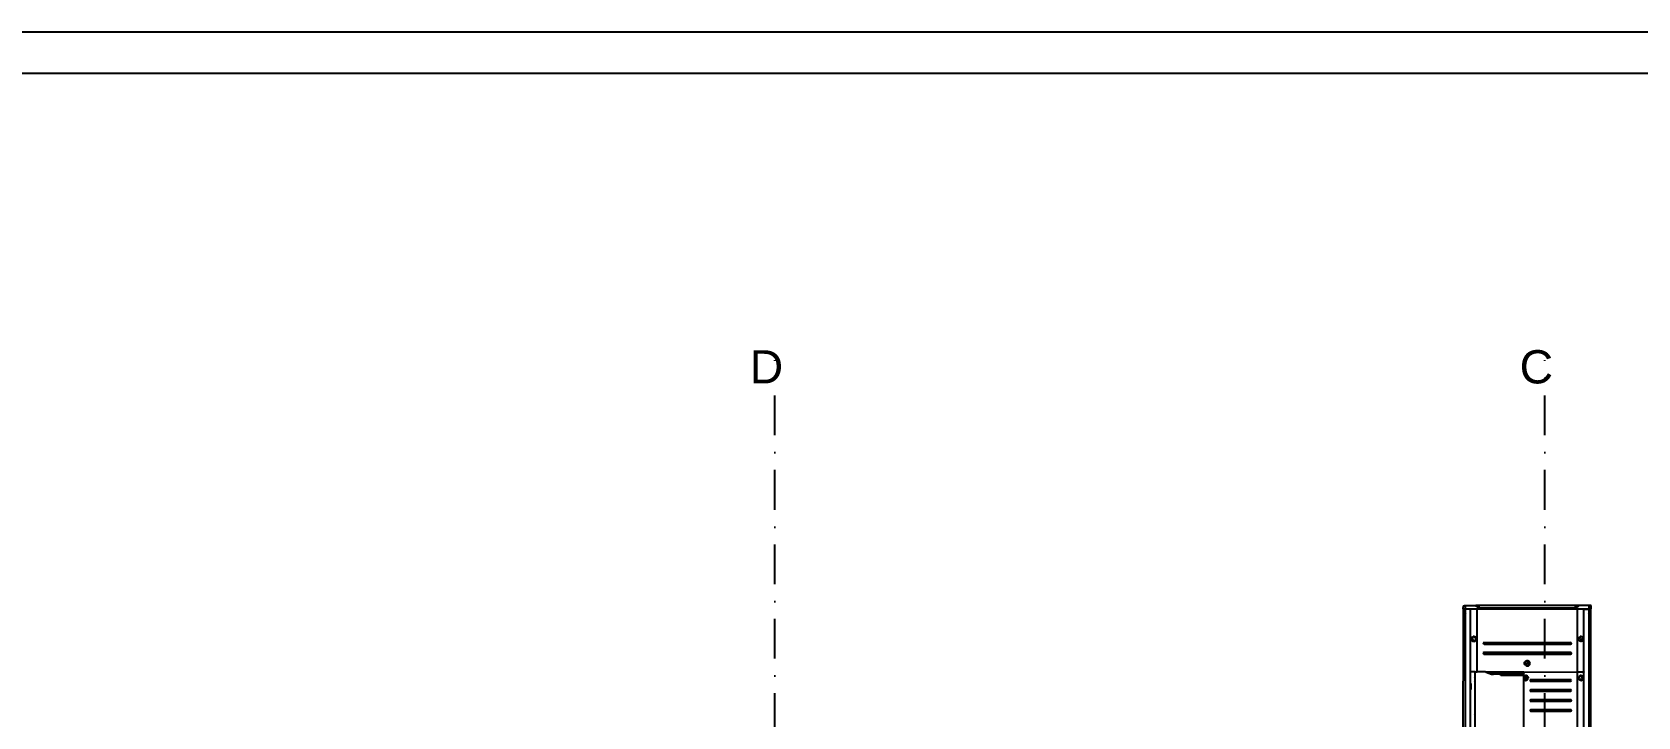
# Model space of a CAD drawing. Extents: x 3792242 to 5145247, y -1546315 to -1031918.
# Drawn here: x 3931497 to 3941164, y -1521977 to -1517856 of the extents above; entities that cross this region are included whole.
import ezdxf

# ---------------------------------------------------------------- set-up
doc = ezdxf.new("R2010")
doc.units = 0
doc.header["$MEASUREMENT"] = 0
doc.linetypes.add('BODKOCIARKOVANA_3', pattern=[5.6, 3, -1.3, 0, -1.3])
for name, color, linetype in [('osi', 253, 'CONTINUOUS'), ('TENKÁ', 7, 'CONTINUOUS'), ('ZZ-chladenie', 133, 'CONTINUOUS')]:
    doc.layers.add(name, color=color, linetype=linetype)
doc.styles.add('styl1', font='arial.ttf')

msp = doc.modelspace()

# ---------------------------------------------------------------- linework, layer by layer
at = {"layer": 'osi', "linetype": 'BODKOCIARKOVANA_3', "ltscale": 80}
for p, q in [((3935969, -1542239.5), (3935969, -1519829.5)), ((3940604, -1542239.5), (3940604, -1519829.5))]:
    msp.add_line(p, q, dxfattribs=at)
at = {"layer": 'TENKÁ', "color": 7}
for p, q in [((3963213.575, -1517855.516), (3886156.575, -1517855.516)), ((3962963.575, -1518105.516), (3886406.575, -1518105.516))]:
    msp.add_line(p, q, dxfattribs=at)
at = {"layer": 'ZZ-chladenie'}
for p, q in [((3940110.308, -1522993.77), (3940114.403, -1521327.484)), ((3940112.99, -1521326.072), (3940113.696, -1521308.421)), ((3940114.403, -1521327.484), (3940112.99, -1521326.072)), ((3940112.99, -1521326.072), (3940882.589, -1521327.484)), ((3940113.696, -1521308.421), (3940120.757, -1521306.302)), ((3940115.108, -1521328.19), (3940125.699, -1521328.19)), ((3940120.757, -1521306.302), (3940186.42, -1521306.302)), ((3940125.699, -1522993.77), (3940125.699, -1521306.302)), ((3940839.52, -1521328.19), (3940125.699, -1521328.19)), ((3940134.172, -1521352.902), (3940134.878, -1521352.902)), ((3940156.059, -1521328.896), (3940155.354, -1521328.19)), ((3940156.059, -1521506.116), (3940156.059, -1521328.896)), ((3940186.42, -1521306.302), (3940186.42, -1521309.126)), ((3940187.126, -1521307.714), (3940186.42, -1521307.714)), ((3940186.42, -1521309.126), (3940187.832, -1521309.126)), ((3940187.832, -1521308.421), (3940187.126, -1521307.714)), ((3940188.538, -1521306.302), (3940187.832, -1521308.421)), ((3940187.832, -1521308.421), (3940189.244, -1521308.421)), ((3940187.832, -1521309.126), (3940187.832, -1521309.833)), ((3940187.832, -1521309.126), (3940192.068, -1521311.951)), ((3940876.94, -1521306.302), (3940188.538, -1521306.302)), ((3940189.244, -1521308.421), (3940192.774, -1521310.539)), ((3940189.244, -1521309.833), (3940189.244, -1521309.126)), ((3940189.244, -1521310.539), (3940189.244, -1521309.833)), ((3940189.95, -1521310.539), (3940189.244, -1521310.539)), ((3940189.95, -1521310.539), (3940190.656, -1521309.833)), ((3940190.656, -1521309.833), (3940191.362, -1521310.539)), ((3940191.362, -1521311.245), (3940191.362, -1521311.951)), ((3940192.068, -1521311.951), (3940194.893, -1521311.951)), ((3940192.774, -1521310.539), (3940192.774, -1521311.951)), ((3940193.48, -1521313.363), (3940193.48, -1521311.951)), ((3940194.893, -1521313.363), (3940193.48, -1521313.363)), ((3940194.893, -1521311.951), (3940194.893, -1521313.363)), ((3940195.599, -1521313.363), (3940194.893, -1521313.363)), ((3940196.305, -1521314.069), (3940195.599, -1521313.363)), ((3940197.011, -1521314.069), (3940196.305, -1521314.069)), ((3940197.011, -1521315.481), (3940197.011, -1521314.069)), ((3940197.011, -1521314.069), (3940198.423, -1521314.069)), ((3940204.777, -1521318.305), (3940197.011, -1521315.481)), ((3940197.011, -1521705.222), (3940197.011, -1521328.19)), ((3940198.423, -1521314.069), (3940198.423, -1521315.481)), ((3940204.777, -1521319.012), (3940205.484, -1521305.597)), ((3940209.013, -1521320.424), (3940204.777, -1521319.012)), ((3940209.013, -1521320.424), (3940209.013, -1521305.597)), ((3940209.013, -1521320.424), (3940786.566, -1521321.13)), ((3940786.566, -1521321.13), (3940792.214, -1521319.012)), ((3940787.978, -1521320.424), (3940787.978, -1521305.597)), ((3940792.214, -1521319.012), (3940791.508, -1521305.597)), ((3940792.214, -1521318.305), (3940791.508, -1521317.6)), ((3940792.214, -1521318.305), (3940807.747, -1521309.833)), ((3940799.981, -1522730.04), (3940799.981, -1521328.19)), ((3940799.981, -1522893.51), (3940799.981, -1521328.19)), ((3940807.747, -1521309.833), (3940809.159, -1521306.302)), ((3940809.159, -1521306.302), (3940809.159, -1521305.597)), ((3940838.108, -1522760.773), (3940839.52, -1521328.19)), ((3940840.225, -1521328.896), (3940839.52, -1521328.896)), ((3940840.225, -1521328.896), (3940840.932, -1521328.896)), ((3940840.932, -1521328.896), (3940841.637, -1521328.19)), ((3940841.637, -1521328.19), (3940871.292, -1521328.19)), ((3940862.113, -1521352.902), (3940862.819, -1521352.902)), ((3940871.292, -1522372.443), (3940871.292, -1521306.302)), ((3940871.292, -1521328.19), (3940880.471, -1521328.19)), ((3940881.883, -1521307.714), (3940876.94, -1521306.302)), ((3940880.471, -1521328.19), (3940882.589, -1521327.484)), ((3940881.082, -1522656.319), (3940880.471, -1521328.19)), ((3940881.176, -1522861.032), (3940880.471, -1521328.19)), ((3940882.589, -1521327.484), (3940881.883, -1521307.714)), ((3940155.354, -1522993.77), (3940156.059, -1521508.234)), ((3940156.766, -1521506.116), (3940156.059, -1521506.116)), ((3940156.059, -1521508.234), (3940158.178, -1521508.234)), ((3940157.472, -1521506.822), (3940156.766, -1521506.116)), ((3940157.472, -1521506.822), (3940162.414, -1521501.879)), ((3940163.12, -1521506.822), (3940157.472, -1521506.822)), ((3940157.472, -1521507.528), (3940157.472, -1521508.234)), ((3940158.178, -1521508.234), (3940163.12, -1521512.47)), ((3940162.414, -1521501.879), (3940163.826, -1521501.879)), ((3940163.12, -1521499.761), (3940163.12, -1521498.349)), ((3940163.12, -1521498.349), (3940164.532, -1521498.349)), ((3940163.826, -1521499.761), (3940163.12, -1521499.761)), ((3940163.826, -1521501.879), (3940163.12, -1521506.822)), ((3940163.826, -1521507.528), (3940163.12, -1521506.822)), ((3940163.12, -1521512.47), (3940165.945, -1521512.47)), ((3940165.945, -1521513.882), (3940163.12, -1521514.588)), ((3940163.12, -1521514.588), (3940165.945, -1521518.824)), ((3940163.826, -1521501.879), (3940164.532, -1521498.349)), ((3940163.826, -1521499.761), (3940164.532, -1521499.761)), ((3940163.826, -1521512.47), (3940163.826, -1521507.528)), ((3940163.826, -1521516), (3940164.532, -1521515.294)), ((3940164.532, -1521516.707), (3940163.826, -1521516)), ((3940164.532, -1521498.349), (3940170.887, -1521494.819)), ((3940164.532, -1521513.882), (3940164.532, -1521512.47)), ((3940164.532, -1521517.412), (3940164.532, -1521516.707)), ((3940165.238, -1521517.412), (3940164.532, -1521517.412)), ((3940166.65, -1521517.412), (3940165.238, -1521516)), ((3940165.238, -1521517.412), (3940165.945, -1521516.707)), ((3940165.945, -1521518.119), (3940165.238, -1521517.412)), ((3940165.945, -1521512.47), (3940165.945, -1521513.882)), ((3940165.945, -1521516.707), (3940166.65, -1521517.412)), ((3940166.65, -1521518.824), (3940165.945, -1521518.119)), ((3940165.945, -1521518.824), (3940166.65, -1521518.824)), ((3940167.357, -1521517.412), (3940166.65, -1521517.412)), ((3940169.474, -1521518.119), (3940166.65, -1521517.412)), ((3940166.65, -1521519.531), (3940166.65, -1521518.824)), ((3940166.65, -1521518.824), (3940167.357, -1521520.943)), ((3940167.357, -1521519.531), (3940166.65, -1521519.531)), ((3940167.357, -1521518.119), (3940167.357, -1521517.412)), ((3940167.357, -1521519.531), (3940168.062, -1521518.824)), ((3940167.357, -1521520.943), (3940168.769, -1521520.943)), ((3940168.062, -1521518.824), (3940168.062, -1521518.119)), ((3940168.769, -1521520.943), (3940169.474, -1521518.119)), ((3940168.769, -1521520.943), (3940168.769, -1521521.648)), ((3940168.769, -1521520.943), (3940173.005, -1521522.355)), ((3940169.474, -1521518.824), (3940171.593, -1521518.824)), ((3940170.887, -1521494.819), (3940171.593, -1521495.525)), ((3940170.887, -1521511.058), (3940170.887, -1521509.646)), ((3940170.887, -1521509.646), (3940172.299, -1521509.646)), ((3940171.593, -1521511.058), (3940170.887, -1521511.058)), ((3940170.887, -1521520.236), (3940171.593, -1521519.531)), ((3940170.887, -1521521.648), (3940170.887, -1521520.236)), ((3940175.829, -1521493.407), (3940171.593, -1521493.407)), ((3940171.593, -1521493.407), (3940171.593, -1521496.231)), ((3940171.593, -1521496.231), (3940175.123, -1521495.525)), ((3940172.299, -1521510.352), (3940171.593, -1521511.058)), ((3940171.593, -1521511.058), (3940171.593, -1521511.764)), ((3940171.593, -1521511.764), (3940173.005, -1521511.764)), ((3940171.593, -1521519.531), (3940178.653, -1521519.531)), ((3940172.299, -1521520.236), (3940171.593, -1521520.236)), ((3940172.299, -1521509.646), (3940172.299, -1521510.352)), ((3940172.299, -1521521.648), (3940172.299, -1521520.236)), ((3940172.299, -1521521.648), (3940172.299, -1521522.355)), ((3940173.005, -1521509.646), (3940173.711, -1521508.94)), ((3940173.005, -1521511.764), (3940173.005, -1521509.646)), ((3940173.005, -1521522.355), (3940177.241, -1521523.061)), ((3940173.711, -1521508.94), (3940174.417, -1521508.234)), ((3940174.417, -1521508.234), (3940175.123, -1521507.528)), ((3940175.123, -1521495.525), (3940176.536, -1521494.113)), ((3940181.477, -1521495.525), (3940175.829, -1521493.407)), ((3940176.536, -1521494.113), (3940176.536, -1521493.407)), ((3940177.241, -1521523.061), (3940181.477, -1521522.355)), ((3940177.948, -1521495.525), (3940177.948, -1521494.113)), ((3940179.36, -1521495.525), (3940177.948, -1521495.525)), ((3940178.653, -1521522.355), (3940179.36, -1521518.824)), ((3940179.36, -1521494.819), (3940179.36, -1521494.113)), ((3940179.36, -1521494.819), (3940179.36, -1521495.525)), ((3940179.36, -1521495.525), (3940179.36, -1521496.231)), ((3940179.36, -1521496.231), (3940180.772, -1521496.231)), ((3940179.36, -1521518.824), (3940180.772, -1521518.824)), ((3940180.772, -1521495.525), (3940180.772, -1521494.819)), ((3940180.772, -1521496.231), (3940180.772, -1521495.525)), ((3940180.772, -1521518.824), (3940182.184, -1521519.531)), ((3940180.772, -1521520.236), (3940180.772, -1521519.531)), ((3940181.477, -1521520.943), (3940180.772, -1521520.236)), ((3940184.302, -1521497.643), (3940181.477, -1521495.525)), ((3940181.477, -1521522.355), (3940182.184, -1521520.236)), ((3940181.477, -1521520.943), (3940182.184, -1521520.943)), ((3940182.184, -1521496.231), (3940182.184, -1521495.525)), ((3940182.184, -1521497.643), (3940182.184, -1521496.937)), ((3940182.184, -1521496.937), (3940182.89, -1521497.643)), ((3940182.89, -1521498.349), (3940182.184, -1521497.643)), ((3940182.184, -1521519.531), (3940186.42, -1521516)), ((3940182.184, -1521519.531), (3940182.184, -1521518.824)), ((3940182.184, -1521520.236), (3940185.714, -1521518.824)), ((3940182.184, -1521520.943), (3940182.184, -1521520.236)), ((3940182.89, -1521497.643), (3940183.596, -1521496.937)), ((3940182.89, -1521497.643), (3940183.596, -1521498.349)), ((3940183.596, -1521498.349), (3940182.89, -1521498.349)), ((3940183.596, -1521496.937), (3940184.302, -1521497.643)), ((3940183.596, -1521498.349), (3940184.302, -1521497.643)), ((3940183.596, -1521498.349), (3940183.596, -1521499.055)), ((3940183.596, -1521499.055), (3940185.008, -1521499.055)), ((3940183.596, -1521518.824), (3940183.596, -1521518.119)), ((3940183.596, -1521518.119), (3940184.302, -1521518.119)), ((3940183.596, -1521518.824), (3940183.596, -1521519.531)), ((3940185.008, -1521497.643), (3940184.302, -1521497.643)), ((3940186.42, -1521497.643), (3940184.302, -1521497.643)), ((3940184.302, -1521518.119), (3940185.008, -1521517.412)), ((3940184.302, -1521518.119), (3940185.008, -1521518.824)), ((3940185.008, -1521498.349), (3940185.008, -1521497.643)), ((3940185.008, -1521499.055), (3940185.008, -1521498.349)), ((3940185.008, -1521517.412), (3940185.714, -1521516.707)), ((3940185.008, -1521518.824), (3940185.714, -1521518.119)), ((3940185.714, -1521516.707), (3940185.714, -1521516)), ((3940185.714, -1521516), (3940186.42, -1521516)), ((3940185.714, -1521518.824), (3940187.832, -1521516.707)), ((3940185.714, -1521518.119), (3940186.42, -1521518.119)), ((3940189.95, -1521499.761), (3940186.42, -1521497.643)), ((3940186.42, -1521499.055), (3940186.42, -1521498.349)), ((3940186.42, -1521498.349), (3940187.126, -1521499.055)), ((3940187.126, -1521499.055), (3940186.42, -1521499.055)), ((3940187.126, -1521516.707), (3940186.42, -1521516)), ((3940186.42, -1521517.412), (3940187.126, -1521516.707)), ((3940186.42, -1521518.119), (3940186.42, -1521517.412)), ((3940187.126, -1521499.055), (3940187.832, -1521498.349)), ((3940187.126, -1521502.585), (3940187.126, -1521499.055)), ((3940187.832, -1521503.291), (3940187.126, -1521502.585)), ((3940187.832, -1521498.349), (3940188.538, -1521499.055)), ((3940187.832, -1521499.761), (3940188.538, -1521499.055)), ((3940187.832, -1521500.467), (3940187.832, -1521499.761)), ((3940188.538, -1521500.467), (3940187.832, -1521500.467)), ((3940188.538, -1521503.997), (3940187.832, -1521503.291)), ((3940187.832, -1521510.352), (3940190.656, -1521509.646)), ((3940187.832, -1521516.707), (3940187.832, -1521510.352)), ((3940189.244, -1521499.055), (3940188.538, -1521499.055)), ((3940189.244, -1521499.761), (3940188.538, -1521500.467)), ((3940189.244, -1521503.997), (3940188.538, -1521503.997)), ((3940190.656, -1521513.176), (3940188.538, -1521514.588)), ((3940189.244, -1521499.761), (3940189.244, -1521499.055)), ((3940189.244, -1521508.234), (3940189.95, -1521503.291)), ((3940190.656, -1521503.997), (3940189.244, -1521503.997)), ((3940189.244, -1521505.41), (3940190.656, -1521505.41)), ((3940189.244, -1521509.646), (3940189.244, -1521508.234)), ((3940190.656, -1521508.234), (3940189.244, -1521508.234)), ((3940189.244, -1521509.646), (3940190.656, -1521513.176)), ((3940189.95, -1521503.291), (3940189.95, -1521499.761)), ((3940190.656, -1521505.41), (3940190.656, -1521503.997)), ((3940190.656, -1521509.646), (3940190.656, -1521508.234)), ((3940237.256, -1521530.827), (3940233.019, -1521532.239)), ((3940233.019, -1521532.239), (3940233.726, -1521537.182)), ((3940233.726, -1521537.182), (3940237.256, -1521538.594)), ((3940236.55, -1521537.888), (3940236.55, -1521531.534)), ((3940236.55, -1521535.064), (3940759.029, -1521535.064)), ((3940236.55, -1521537.888), (3940236.55, -1521538.594)), ((3940759.029, -1521530.122), (3940237.256, -1521530.827)), ((3940237.256, -1521538.594), (3940237.962, -1521540.006)), ((3940237.962, -1521540.006), (3940759.029, -1521539.3)), ((3940759.029, -1521538.594), (3940759.029, -1521530.122)), ((3940762.56, -1521530.827), (3940759.029, -1521530.827)), ((3940759.029, -1521539.3), (3940763.972, -1521537.182)), ((3940763.972, -1521532.946), (3940762.56, -1521530.827)), ((3940763.972, -1521537.182), (3940763.972, -1521532.946)), ((3940805.629, -1521506.116), (3940806.335, -1521502.585)), ((3940808.453, -1521506.822), (3940805.629, -1521506.116)), ((3940805.629, -1521507.528), (3940806.335, -1521506.822)), ((3940805.629, -1521511.058), (3940805.629, -1521507.528)), ((3940806.335, -1521511.058), (3940805.629, -1521511.058)), ((3940806.335, -1521502.585), (3940809.159, -1521501.879)), ((3940806.335, -1521506.822), (3940806.335, -1521506.116)), ((3940807.041, -1521511.764), (3940806.335, -1521511.058)), ((3940807.747, -1521512.47), (3940807.041, -1521511.764)), ((3940809.159, -1521512.47), (3940807.747, -1521512.47)), ((3940808.453, -1521499.761), (3940808.453, -1521498.349)), ((3940808.453, -1521498.349), (3940809.865, -1521498.349)), ((3940809.159, -1521499.761), (3940808.453, -1521499.761)), ((3940809.159, -1521501.879), (3940808.453, -1521506.822)), ((3940809.865, -1521515.294), (3940808.453, -1521506.822)), ((3940812.689, -1521519.531), (3940808.453, -1521514.588)), ((3940808.453, -1521514.588), (3940809.865, -1521514.588)), ((3940809.159, -1521516), (3940808.453, -1521516)), ((3940809.159, -1521501.879), (3940809.865, -1521498.349)), ((3940809.159, -1521499.761), (3940809.865, -1521499.761)), ((3940809.865, -1521512.47), (3940809.159, -1521512.47)), ((3940809.865, -1521516.707), (3940809.159, -1521516)), ((3940809.865, -1521498.349), (3940816.219, -1521494.819)), ((3940811.277, -1521512.47), (3940809.865, -1521512.47)), ((3940809.865, -1521514.588), (3940810.571, -1521513.882)), ((3940810.571, -1521515.294), (3940809.865, -1521514.588)), ((3940811.983, -1521517.412), (3940809.865, -1521515.294)), ((3940810.571, -1521517.412), (3940809.865, -1521516.707)), ((3940810.571, -1521513.882), (3940811.277, -1521513.882)), ((3940810.571, -1521516), (3940810.571, -1521515.294)), ((3940810.571, -1521517.412), (3940811.277, -1521516.707)), ((3940810.571, -1521518.119), (3940810.571, -1521517.412)), ((3940811.277, -1521518.119), (3940810.571, -1521518.119)), ((3940811.277, -1521513.882), (3940811.277, -1521512.47)), ((3940811.277, -1521516.707), (3940811.983, -1521517.412)), ((3940811.983, -1521518.824), (3940811.277, -1521518.119)), ((3940812.689, -1521517.412), (3940811.983, -1521517.412)), ((3940816.926, -1521518.824), (3940811.983, -1521517.412)), ((3940812.689, -1521519.531), (3940811.983, -1521518.824)), ((3940812.689, -1521518.119), (3940812.689, -1521517.412)), ((3940812.689, -1521519.531), (3940813.395, -1521518.824)), ((3940812.689, -1521520.943), (3940812.689, -1521519.531)), ((3940813.395, -1521520.943), (3940812.689, -1521520.943)), ((3940813.395, -1521518.824), (3940813.395, -1521518.119)), ((3940814.102, -1521521.648), (3940813.395, -1521520.943)), ((3940814.102, -1521520.236), (3940814.807, -1521519.531)), ((3940814.102, -1521520.943), (3940814.102, -1521520.236)), ((3940816.219, -1521521.648), (3940814.102, -1521521.648)), ((3940814.807, -1521518.824), (3940814.807, -1521518.119)), ((3940814.807, -1521519.531), (3940814.807, -1521518.824)), ((3940816.219, -1521494.819), (3940816.926, -1521495.525)), ((3940821.162, -1521506.822), (3940816.219, -1521508.94)), ((3940816.219, -1521508.94), (3940816.219, -1521510.352)), ((3940816.219, -1521510.352), (3940817.632, -1521510.352)), ((3940816.219, -1521520.236), (3940816.926, -1521519.531)), ((3940816.219, -1521521.648), (3940816.219, -1521520.236)), ((3940816.219, -1521521.648), (3940817.632, -1521521.648)), ((3940821.162, -1521493.407), (3940816.926, -1521493.407)), ((3940816.926, -1521493.407), (3940816.926, -1521496.231)), ((3940816.926, -1521496.231), (3940820.456, -1521495.525)), ((3940817.632, -1521522.355), (3940816.926, -1521518.824)), ((3940816.926, -1521519.531), (3940816.926, -1521520.236)), ((3940817.632, -1521510.352), (3940817.632, -1521508.94)), ((3940817.632, -1521521.648), (3940818.338, -1521522.355)), ((3940823.986, -1521522.355), (3940817.632, -1521522.355)), ((3940823.986, -1521519.531), (3940818.338, -1521519.531)), ((3940820.456, -1521495.525), (3940821.868, -1521494.113)), ((3940826.81, -1521494.819), (3940821.162, -1521493.407)), ((3940823.28, -1521508.94), (3940821.162, -1521506.822)), ((3940821.868, -1521494.113), (3940821.868, -1521493.407)), ((3940823.28, -1521495.525), (3940823.28, -1521494.113)), ((3940824.692, -1521495.525), (3940823.28, -1521495.525)), ((3940824.692, -1521511.058), (3940823.28, -1521508.94)), ((3940824.692, -1521509.646), (3940823.986, -1521509.646)), ((3940823.986, -1521522.355), (3940824.692, -1521518.824)), ((3940823.986, -1521522.355), (3940826.81, -1521522.355)), ((3940824.692, -1521494.819), (3940824.692, -1521494.113)), ((3940824.692, -1521494.819), (3940824.692, -1521495.525)), ((3940824.692, -1521509.646), (3940826.105, -1521509.646)), ((3940826.105, -1521511.058), (3940824.692, -1521511.058)), ((3940824.692, -1521518.824), (3940826.105, -1521518.824)), ((3940826.105, -1521509.646), (3940826.105, -1521511.058)), ((3940826.105, -1521518.824), (3940828.929, -1521520.236)), ((3940826.105, -1521520.236), (3940826.105, -1521519.531)), ((3940826.81, -1521520.943), (3940826.105, -1521520.236)), ((3940831.753, -1521498.349), (3940826.81, -1521494.819)), ((3940826.81, -1521520.943), (3940827.517, -1521520.236)), ((3940826.81, -1521522.355), (3940826.81, -1521520.943)), ((3940827.517, -1521520.943), (3940826.81, -1521520.943)), ((3940827.517, -1521519.531), (3940831.753, -1521516)), ((3940827.517, -1521520.236), (3940827.517, -1521520.943)), ((3940828.929, -1521520.236), (3940833.165, -1521516.707)), ((3940828.929, -1521518.824), (3940828.929, -1521518.119)), ((3940828.929, -1521518.119), (3940829.634, -1521518.119)), ((3940828.929, -1521518.824), (3940828.929, -1521519.531)), ((3940829.634, -1521518.119), (3940830.341, -1521517.412)), ((3940829.634, -1521518.119), (3940830.341, -1521518.824)), ((3940830.341, -1521517.412), (3940831.047, -1521516.707)), ((3940830.341, -1521518.824), (3940831.047, -1521518.119)), ((3940831.047, -1521516.707), (3940831.047, -1521516)), ((3940831.047, -1521516), (3940831.753, -1521516)), ((3940831.047, -1521518.119), (3940831.753, -1521518.119)), ((3940833.165, -1521501.879), (3940831.753, -1521498.349)), ((3940832.459, -1521516.707), (3940831.753, -1521516)), ((3940831.753, -1521517.412), (3940832.459, -1521516.707)), ((3940831.753, -1521518.119), (3940831.753, -1521517.412)), ((3940836.696, -1521500.467), (3940832.459, -1521500.467)), ((3940833.165, -1521513.176), (3940833.165, -1521501.879)), ((3940833.165, -1521513.176), (3940838.813, -1521511.058)), ((3940833.165, -1521516.707), (3940833.165, -1521513.176)), ((3940833.871, -1521504.703), (3940839.52, -1521504.703)), ((3940834.577, -1521508.94), (3940833.871, -1521508.234)), ((3940839.52, -1521508.94), (3940834.577, -1521508.94)), ((3940837.401, -1521501.173), (3940836.696, -1521500.467)), ((3940838.108, -1521501.173), (3940837.401, -1521501.173)), ((3940838.108, -1521501.879), (3940838.108, -1521501.173)), ((3940838.813, -1521502.585), (3940838.108, -1521501.879)), ((3940839.52, -1521502.585), (3940838.813, -1521501.879)), ((3940839.52, -1521502.585), (3940838.813, -1521502.585)), ((3940838.813, -1521511.058), (3940839.52, -1521510.352)), ((3940839.52, -1521502.585), (3940840.225, -1521502.585)), ((3940839.52, -1521508.94), (3940840.225, -1521508.94)), ((3940237.256, -1521590.842), (3940233.019, -1521592.254)), ((3940233.019, -1521592.254), (3940233.726, -1521597.197)), ((3940233.726, -1521597.197), (3940237.256, -1521598.609)), ((3940236.55, -1521597.902), (3940236.55, -1521591.548)), ((3940236.55, -1521595.078), (3940759.029, -1521595.078)), ((3940236.55, -1521597.902), (3940236.55, -1521598.609)), ((3940759.029, -1521590.136), (3940237.256, -1521590.842)), ((3940237.256, -1521598.609), (3940237.256, -1521600.021)), ((3940237.256, -1521600.021), (3940759.029, -1521599.315)), ((3940481.551, -1521652.268), (3940485.08, -1521648.739)), ((3940481.551, -1521656.505), (3940481.551, -1521652.268)), ((3940482.256, -1521662.154), (3940481.551, -1521656.505)), ((3940482.256, -1521657.211), (3940481.551, -1521657.211)), ((3940482.256, -1521649.444), (3940482.256, -1521647.326)), ((3940482.256, -1521647.326), (3940483.668, -1521647.326)), ((3940482.256, -1521649.444), (3940482.963, -1521649.444)), ((3940482.963, -1521649.444), (3940482.256, -1521650.151)), ((3940482.256, -1521650.151), (3940482.256, -1521650.856)), ((3940482.256, -1521650.856), (3940482.963, -1521650.856)), ((3940482.256, -1521657.211), (3940482.963, -1521657.211)), ((3940483.668, -1521658.623), (3940482.256, -1521658.623)), ((3940486.493, -1521663.566), (3940482.256, -1521662.154)), ((3940483.668, -1521652.975), (3940482.963, -1521652.268)), ((3940482.963, -1521657.211), (3940483.668, -1521656.505)), ((3940482.963, -1521660.035), (3940483.668, -1521659.329)), ((3940484.375, -1521660.035), (3940482.963, -1521660.035)), ((3940483.668, -1521647.326), (3940483.668, -1521646.62)), ((3940483.668, -1521646.62), (3940485.08, -1521646.62)), ((3940483.668, -1521647.326), (3940484.375, -1521648.032)), ((3940483.668, -1521656.505), (3940483.668, -1521652.975)), ((3940483.668, -1521659.329), (3940483.668, -1521658.623)), ((3940483.668, -1521662.154), (3940484.375, -1521661.447)), ((3940484.375, -1521648.032), (3940485.08, -1521648.032)), ((3940485.08, -1521660.742), (3940484.375, -1521660.035)), ((3940484.375, -1521661.447), (3940485.08, -1521661.447)), ((3940485.08, -1521644.502), (3940487.199, -1521643.09)), ((3940485.08, -1521648.739), (3940485.08, -1521644.502)), ((3940485.08, -1521646.62), (3940485.787, -1521645.914)), ((3940485.08, -1521663.566), (3940485.08, -1521660.742)), ((3940485.08, -1521664.978), (3940485.08, -1521663.566)), ((3940486.493, -1521664.978), (3940485.08, -1521664.978)), ((3940485.787, -1521645.914), (3940486.493, -1521645.914)), ((3940486.493, -1521644.502), (3940486.493, -1521643.796)), ((3940486.493, -1521645.914), (3940486.493, -1521644.502)), ((3940486.493, -1521664.978), (3940486.493, -1521663.566)), ((3940486.493, -1521664.978), (3940487.199, -1521665.684)), ((3940486.493, -1521664.978), (3940489.317, -1521668.508)), ((3940487.199, -1521643.09), (3940494.965, -1521638.854)), ((3940492.141, -1521645.208), (3940487.199, -1521651.563)), ((3940487.199, -1521651.563), (3940487.905, -1521660.035)), ((3940487.905, -1521660.035), (3940492.847, -1521664.978)), ((3940489.317, -1521668.508), (3940490.729, -1521668.508)), ((3940490.729, -1521668.508), (3940494.965, -1521670.626)), ((3940497.79, -1521643.09), (3940492.141, -1521645.208)), ((3940492.847, -1521664.978), (3940493.553, -1521664.978)), ((3940493.553, -1521664.978), (3940497.083, -1521666.39)), ((3940494.965, -1521638.854), (3940501.32, -1521638.854)), ((3940494.965, -1521670.626), (3940506.262, -1521669.214)), ((3940497.083, -1521666.39), (3940502.026, -1521665.684)), ((3940503.438, -1521644.502), (3940497.79, -1521643.09)), ((3940500.614, -1521653.68), (3940503.438, -1521652.268)), ((3940500.614, -1521656.505), (3940500.614, -1521653.68)), ((3940502.026, -1521658.623), (3940500.614, -1521656.505)), ((3940501.32, -1521638.854), (3940509.792, -1521642.384)), ((3940502.026, -1521657.211), (3940501.32, -1521657.211)), ((3940503.438, -1521650.856), (3940502.026, -1521650.856)), ((3940502.026, -1521650.856), (3940502.026, -1521652.268)), ((3940502.026, -1521657.211), (3940503.438, -1521657.211)), ((3940503.438, -1521658.623), (3940502.026, -1521658.623)), ((3940502.026, -1521665.684), (3940506.968, -1521661.447)), ((3940509.792, -1521651.563), (3940503.438, -1521644.502)), ((3940503.438, -1521652.268), (3940503.438, -1521650.856)), ((3940503.438, -1521657.211), (3940503.438, -1521658.623)), ((3940506.262, -1521669.214), (3940513.323, -1521661.447)), ((3940506.968, -1521661.447), (3940509.792, -1521657.917)), ((3940509.792, -1521642.384), (3940508.38, -1521643.796)), ((3940508.38, -1521643.796), (3940508.38, -1521643.09)), ((3940508.38, -1521643.09), (3940509.792, -1521643.09)), ((3940510.499, -1521643.796), (3940509.086, -1521644.502)), ((3940509.086, -1521644.502), (3940511.911, -1521645.914)), ((3940510.499, -1521643.09), (3940509.792, -1521643.09)), ((3940509.792, -1521657.917), (3940509.792, -1521651.563)), ((3940510.499, -1521643.796), (3940510.499, -1521643.09)), ((3940511.204, -1521644.502), (3940510.499, -1521643.796)), ((3940513.323, -1521648.032), (3940510.499, -1521643.796)), ((3940510.499, -1521645.208), (3940511.204, -1521644.502)), ((3940510.499, -1521645.208), (3940510.499, -1521645.914)), ((3940514.735, -1521657.917), (3940513.323, -1521648.032)), ((3940513.323, -1521661.447), (3940514.735, -1521657.917)), ((3940759.029, -1521598.609), (3940759.029, -1521590.136)), ((3940762.56, -1521590.842), (3940759.029, -1521590.842)), ((3940759.029, -1521599.315), (3940763.972, -1521597.197)), ((3940763.972, -1521592.96), (3940762.56, -1521590.842)), ((3940763.972, -1521597.197), (3940763.972, -1521592.96)), ((3940158.884, -1521775.828), (3940155.354, -1521775.828)), ((3940156.766, -1521705.222), (3940156.059, -1521705.222)), ((3940157.472, -1521705.929), (3940156.766, -1521705.222)), ((3940185.008, -1521705.929), (3940157.472, -1521705.929)), ((3940159.59, -1521776.534), (3940158.884, -1521775.828)), ((3940160.296, -1521777.24), (3940159.59, -1521776.534)), ((3940160.296, -1521812.543), (3940160.296, -1521777.24)), ((3940175.829, -1521743.349), (3940175.829, -1521742.644)), ((3940175.829, -1521765.237), (3940175.829, -1521764.531)), ((3940185.008, -1522893.51), (3940185.008, -1521705.929)), ((3940185.008, -1521705.929), (3940196.305, -1521705.929)), ((3940196.305, -1521705.929), (3940197.011, -1521705.222)), ((3940197.717, -1521705.929), (3940197.011, -1521705.222)), ((3940243.61, -1521706.635), (3940197.717, -1521705.929)), ((3940249.259, -1521708.047), (3940243.61, -1521706.635)), ((3940249.964, -1521710.165), (3940249.964, -1521706.635)), ((3940249.964, -1521706.635), (3940477.314, -1521706.635)), ((3940282.443, -1521722.168), (3940249.964, -1521710.165)), ((3940266.91, -1521709.459), (3940266.204, -1521708.047)), ((3940281.737, -1521715.108), (3940266.91, -1521709.459)), ((3940279.619, -1521720.756), (3940281.737, -1521715.108)), ((3940283.855, -1521710.165), (3940282.443, -1521708.047)), ((3940282.443, -1521715.108), (3940283.855, -1521710.165)), ((3940295.858, -1521717.226), (3940282.443, -1521715.108)), ((3940295.152, -1521722.168), (3940282.443, -1521722.168)), ((3940286.679, -1521710.165), (3940283.855, -1521710.165)), ((3940287.386, -1521710.871), (3940286.679, -1521710.165)), ((3940292.328, -1521710.871), (3940287.386, -1521710.871)), ((3940293.034, -1521711.577), (3940292.328, -1521710.871)), ((3940295.858, -1521711.577), (3940293.034, -1521711.577)), ((3940296.564, -1521720.756), (3940295.152, -1521722.168)), ((3940295.858, -1521717.226), (3940295.858, -1521711.577)), ((3940295.858, -1521711.577), (3940476.608, -1521711.577)), ((3940297.27, -1521720.05), (3940295.858, -1521717.226)), ((3940300.801, -1521719.344), (3940296.564, -1521720.756)), ((3940476.608, -1521720.756), (3940300.801, -1521719.344)), ((3940338.221, -1521720.05), (3940338.221, -1521719.344)), ((3940338.221, -1521728.522), (3940338.221, -1521720.05)), ((3940477.314, -1521729.229), (3940338.221, -1521728.522)), ((3940476.608, -1521711.577), (3940475.902, -1521720.05)), ((3940475.902, -1521720.05), (3940475.902, -1521720.756)), ((3940476.608, -1521708.047), (3940477.314, -1521707.341)), ((3940476.608, -1521711.577), (3940476.608, -1521708.047)), ((3940476.608, -1522865.975), (3940476.608, -1521720.756)), ((3940476.608, -1521736.289), (3940486.493, -1521736.289)), ((3940476.608, -1521749.704), (3940486.493, -1521749.704)), ((3940477.314, -1521754.647), (3940476.608, -1521754.647)), ((3940477.314, -1521706.635), (3940799.981, -1521707.341)), ((3940477.314, -1521727.816), (3940486.493, -1521727.816)), ((3940477.314, -1521731.347), (3940485.787, -1521731.347)), ((3940477.314, -1521754.647), (3940486.493, -1521754.647)), ((3940478.02, -1521758.883), (3940477.314, -1521758.177)), ((3940487.905, -1521758.883), (3940478.02, -1521758.883)), ((3940489.317, -1521740.525), (3940483.668, -1521741.232)), ((3940483.668, -1521741.232), (3940484.375, -1521745.468)), ((3940484.375, -1521745.468), (3940485.787, -1521745.468)), ((3940485.787, -1521745.468), (3940488.611, -1521746.174)), ((3940486.493, -1521754.647), (3940487.199, -1521749.704)), ((3940487.199, -1521727.816), (3940489.317, -1521727.11)), ((3940487.199, -1521736.995), (3940487.199, -1521727.816)), ((3940490.023, -1521732.053), (3940487.199, -1521731.347)), ((3940488.611, -1521740.525), (3940487.199, -1521736.995)), ((3940487.199, -1521749.704), (3940490.023, -1521744.761)), ((3940487.905, -1521757.471), (3940487.199, -1521757.471)), ((3940489.317, -1521728.522), (3940487.905, -1521727.816)), ((3940487.905, -1521753.94), (3940492.847, -1521752.528)), ((3940487.905, -1521758.883), (3940487.905, -1521753.94)), ((3940487.905, -1521758.883), (3940489.317, -1521758.883)), ((3940488.611, -1521746.174), (3940489.317, -1521746.174)), ((3940493.553, -1521758.883), (3940488.611, -1521757.471)), ((3940488.611, -1521757.471), (3940489.317, -1521757.471)), ((3940489.317, -1521727.11), (3940489.317, -1521728.522)), ((3940489.317, -1521728.522), (3940490.729, -1521728.522)), ((3940490.023, -1521742.644), (3940489.317, -1521740.525)), ((3940489.317, -1521757.471), (3940489.317, -1521758.177)), ((3940489.317, -1521758.883), (3940489.317, -1521758.177)), ((3940497.083, -1521737.701), (3940490.023, -1521732.053)), ((3940492.141, -1521744.056), (3940490.023, -1521742.644)), ((3940490.023, -1521744.761), (3940490.729, -1521744.761)), ((3940490.729, -1521729.229), (3940491.435, -1521727.11)), ((3940491.435, -1521729.229), (3940490.729, -1521728.522)), ((3940496.378, -1521729.934), (3940490.729, -1521729.229)), ((3940490.729, -1521731.347), (3940491.435, -1521730.641)), ((3940490.729, -1521732.053), (3940490.729, -1521731.347)), ((3940490.729, -1521744.761), (3940490.729, -1521745.468)), ((3940490.729, -1521744.761), (3940492.141, -1521745.468)), ((3940490.729, -1521754.647), (3940490.729, -1521753.94)), ((3940491.435, -1521755.352), (3940490.729, -1521754.647)), ((3940490.729, -1521757.471), (3940491.435, -1521756.764)), ((3940490.729, -1521758.177), (3940490.729, -1521757.471)), ((3940491.435, -1521727.11), (3940492.847, -1521727.11)), ((3940491.435, -1521729.934), (3940491.435, -1521729.229)), ((3940491.435, -1521730.641), (3940491.435, -1521729.934)), ((3940491.435, -1521756.764), (3940491.435, -1521755.352)), ((3940491.435, -1521756.059), (3940494.965, -1521756.059)), ((3940492.141, -1521745.468), (3940492.141, -1521744.056)), ((3940492.847, -1521727.11), (3940494.259, -1521729.934)), ((3940492.847, -1521752.528), (3940495.671, -1521748.998)), ((3940494.965, -1521754.647), (3940493.553, -1521758.883)), ((3940500.614, -1521750.41), (3940494.965, -1521754.647)), ((3940494.965, -1521756.059), (3940499.202, -1521753.235)), ((3940499.202, -1521734.877), (3940495.671, -1521731.347)), ((3940495.671, -1521731.347), (3940497.083, -1521731.347)), ((3940496.378, -1521748.998), (3940495.671, -1521749.704)), ((3940495.671, -1521748.998), (3940497.083, -1521748.998)), ((3940495.671, -1521754.647), (3940496.378, -1521753.94)), ((3940495.671, -1521754.647), (3940496.378, -1521755.352)), ((3940496.378, -1521755.352), (3940495.671, -1521754.647)), ((3940498.496, -1521732.053), (3940496.378, -1521729.934)), ((3940496.378, -1521732.759), (3940496.378, -1521732.053)), ((3940497.083, -1521732.759), (3940496.378, -1521732.759)), ((3940496.378, -1521747.586), (3940497.083, -1521746.88)), ((3940496.378, -1521748.998), (3940496.378, -1521747.586)), ((3940496.378, -1521753.94), (3940496.378, -1521753.235)), ((3940496.378, -1521753.235), (3940497.083, -1521753.235)), ((3940496.378, -1521755.352), (3940497.083, -1521754.647)), ((3940497.79, -1521731.347), (3940497.083, -1521731.347)), ((3940497.083, -1521732.759), (3940497.79, -1521733.465)), ((3940497.79, -1521739.819), (3940497.083, -1521739.819)), ((3940497.083, -1521745.468), (3940497.79, -1521744.761)), ((3940497.083, -1521746.88), (3940497.083, -1521745.468)), ((3940497.79, -1521747.586), (3940497.083, -1521747.586)), ((3940497.083, -1521748.998), (3940500.614, -1521750.41)), ((3940497.79, -1521752.528), (3940497.083, -1521753.235)), ((3940497.083, -1521754.647), (3940497.79, -1521754.647)), ((3940497.79, -1521732.053), (3940497.79, -1521731.347)), ((3940498.496, -1521732.759), (3940497.79, -1521732.053)), ((3940497.79, -1521733.465), (3940498.496, -1521732.759)), ((3940497.79, -1521733.465), (3940498.496, -1521732.759)), ((3940497.79, -1521741.937), (3940497.79, -1521736.289)), ((3940497.79, -1521736.289), (3940502.026, -1521736.289)), ((3940498.496, -1521736.995), (3940497.79, -1521737.701)), ((3940497.79, -1521737.701), (3940499.202, -1521737.701)), ((3940497.79, -1521739.819), (3940500.614, -1521739.113)), ((3940499.908, -1521742.644), (3940497.79, -1521741.937)), ((3940497.79, -1521743.349), (3940498.496, -1521742.644)), ((3940497.79, -1521744.761), (3940497.79, -1521743.349)), ((3940498.496, -1521748.292), (3940497.79, -1521747.586)), ((3940498.496, -1521753.235), (3940497.79, -1521752.528)), ((3940497.79, -1521753.94), (3940498.496, -1521753.235)), ((3940497.79, -1521754.647), (3940497.79, -1521753.94)), ((3940499.202, -1521736.289), (3940498.496, -1521732.053)), ((3940500.614, -1521739.113), (3940498.496, -1521736.995)), ((3940498.496, -1521742.644), (3940498.496, -1521741.937)), ((3940499.202, -1521748.292), (3940498.496, -1521748.292)), ((3940500.614, -1521734.877), (3940499.202, -1521734.877)), ((3940499.202, -1521748.292), (3940499.908, -1521747.586)), ((3940499.202, -1521749.704), (3940499.202, -1521748.292)), ((3940499.202, -1521751.116), (3940499.202, -1521749.704)), ((3940499.202, -1521753.235), (3940499.202, -1521751.116)), ((3940499.908, -1521742.644), (3940501.32, -1521739.113)), ((3940502.026, -1521748.292), (3940499.908, -1521742.644)), ((3940499.908, -1521747.586), (3940501.32, -1521747.586)), ((3940500.614, -1521735.583), (3940500.614, -1521734.877)), ((3940501.32, -1521739.113), (3940500.614, -1521737.701)), ((3940500.614, -1521737.701), (3940502.026, -1521737.701)), ((3940501.32, -1521744.761), (3940500.614, -1521744.761)), ((3940500.614, -1521750.41), (3940502.026, -1521748.292)), ((3940502.732, -1521744.056), (3940501.32, -1521744.761)), ((3940502.026, -1521736.289), (3940502.732, -1521741.232)), ((3940502.732, -1521741.232), (3940502.732, -1521744.056)), ((3940518.971, -1521755.352), (3940515.441, -1521756.059)), ((3940515.441, -1521756.059), (3940516.147, -1521761.001)), ((3940516.147, -1521761.001), (3940519.677, -1521762.413)), ((3940519.677, -1521753.235), (3940518.971, -1521755.352)), ((3940518.971, -1521761.707), (3940518.971, -1521755.352)), ((3940518.971, -1521758.177), (3940759.029, -1521758.177)), ((3940518.971, -1521761.707), (3940518.971, -1521762.413)), ((3940758.323, -1521753.94), (3940519.677, -1521753.235)), ((3940519.677, -1521762.413), (3940520.383, -1521763.825)), ((3940520.383, -1521763.825), (3940759.029, -1521763.119)), ((3940759.029, -1521762.413), (3940758.323, -1521753.94)), ((3940762.56, -1521754.647), (3940759.029, -1521754.647)), ((3940759.029, -1521763.119), (3940763.266, -1521761.001)), ((3940763.972, -1521757.471), (3940762.56, -1521754.647)), ((3940763.266, -1521761.001), (3940763.972, -1521757.471)), ((3940799.981, -1521707.341), (3940800.686, -1521706.635)), ((3940800.686, -1521706.635), (3940838.813, -1521706.635)), ((3940805.629, -1521741.937), (3940806.335, -1521738.407)), ((3940808.453, -1521742.644), (3940805.629, -1521741.937)), ((3940805.629, -1521746.88), (3940806.335, -1521742.644)), ((3940811.277, -1521749.704), (3940805.629, -1521746.88)), ((3940806.335, -1521738.407), (3940809.159, -1521737.701)), ((3940806.335, -1521742.644), (3940806.335, -1521741.937)), ((3940808.453, -1521735.583), (3940808.453, -1521734.171)), ((3940808.453, -1521734.171), (3940809.865, -1521734.171)), ((3940809.159, -1521735.583), (3940808.453, -1521735.583)), ((3940809.159, -1521737.701), (3940808.453, -1521742.644)), ((3940809.159, -1521748.292), (3940808.453, -1521742.644)), ((3940812.689, -1521750.41), (3940808.453, -1521750.41)), ((3940808.453, -1521750.41), (3940808.453, -1521751.823)), ((3940808.453, -1521751.823), (3940811.983, -1521751.823)), ((3940809.159, -1521737.701), (3940809.865, -1521734.171)), ((3940809.159, -1521735.583), (3940809.865, -1521735.583)), ((3940809.159, -1521748.292), (3940811.277, -1521748.292)), ((3940809.865, -1521734.171), (3940814.102, -1521731.347)), ((3940811.277, -1521748.292), (3940811.277, -1521749.704)), ((3940811.983, -1521751.823), (3940811.277, -1521751.823)), ((3940812.689, -1521752.528), (3940811.983, -1521751.823)), ((3940811.983, -1521751.823), (3940813.395, -1521753.235)), ((3940814.102, -1521751.823), (3940812.689, -1521750.41)), ((3940813.395, -1521751.116), (3940812.689, -1521751.116)), ((3940813.395, -1521753.235), (3940812.689, -1521752.528)), ((3940813.395, -1521751.823), (3940813.395, -1521751.116)), ((3940813.395, -1521753.235), (3940813.395, -1521751.823)), ((3940813.395, -1521753.94), (3940813.395, -1521753.235)), ((3940814.102, -1521753.94), (3940813.395, -1521753.94)), ((3940814.102, -1521731.347), (3940814.102, -1521729.229)), ((3940814.102, -1521729.229), (3940816.219, -1521729.229)), ((3940814.102, -1521730.641), (3940815.514, -1521730.641)), ((3940814.102, -1521755.352), (3940814.102, -1521751.823)), ((3940814.102, -1521753.94), (3940814.807, -1521753.94)), ((3940814.102, -1521755.352), (3940814.102, -1521756.764)), ((3940815.514, -1521755.352), (3940814.102, -1521755.352)), ((3940814.102, -1521756.764), (3940814.807, -1521756.764)), ((3940815.514, -1521730.641), (3940816.219, -1521729.934)), ((3940816.219, -1521729.934), (3940815.514, -1521729.934)), ((3940815.514, -1521756.764), (3940815.514, -1521755.352)), ((3940817.632, -1521757.471), (3940815.514, -1521756.764)), ((3940817.632, -1521728.522), (3940816.219, -1521728.522)), ((3940816.219, -1521729.229), (3940818.338, -1521730.641)), ((3940817.632, -1521756.059), (3940816.219, -1521756.059)), ((3940816.219, -1521756.059), (3940816.219, -1521756.764)), ((3940817.632, -1521729.934), (3940819.044, -1521727.11)), ((3940817.632, -1521729.934), (3940817.632, -1521730.641)), ((3940817.632, -1521758.177), (3940817.632, -1521755.352)), ((3940817.632, -1521755.352), (3940823.986, -1521755.352)), ((3940817.632, -1521757.471), (3940818.338, -1521758.177)), ((3940818.338, -1521758.883), (3940817.632, -1521758.177)), ((3940818.338, -1521730.641), (3940823.986, -1521730.641)), ((3940822.574, -1521758.883), (3940818.338, -1521758.883)), ((3940819.044, -1521727.11), (3940821.868, -1521727.11)), ((3940821.868, -1521727.11), (3940823.986, -1521728.522)), ((3940822.574, -1521742.644), (3940826.105, -1521740.525)), ((3940824.692, -1521746.88), (3940822.574, -1521742.644)), ((3940823.28, -1521758.177), (3940822.574, -1521758.883)), ((3940823.986, -1521758.177), (3940823.28, -1521758.177)), ((3940823.986, -1521730.641), (3940824.692, -1521727.816)), ((3940829.634, -1521732.053), (3940823.986, -1521730.641)), ((3940824.692, -1521745.468), (3940823.986, -1521745.468)), ((3940823.986, -1521758.177), (3940824.692, -1521754.647)), ((3940823.986, -1521758.177), (3940826.81, -1521758.177)), ((3940824.692, -1521727.816), (3940826.105, -1521727.816)), ((3940826.105, -1521739.113), (3940824.692, -1521739.113)), ((3940824.692, -1521739.113), (3940824.692, -1521740.525)), ((3940824.692, -1521745.468), (3940826.105, -1521745.468)), ((3940826.105, -1521746.88), (3940824.692, -1521746.88)), ((3940824.692, -1521754.647), (3940829.634, -1521753.94)), ((3940826.105, -1521727.816), (3940828.222, -1521732.053)), ((3940826.105, -1521740.525), (3940826.105, -1521739.113)), ((3940826.105, -1521745.468), (3940826.105, -1521746.88)), ((3940826.81, -1521757.471), (3940827.517, -1521756.764)), ((3940826.81, -1521758.177), (3940826.81, -1521757.471)), ((3940827.517, -1521756.764), (3940827.517, -1521754.647)), ((3940831.753, -1521734.171), (3940829.634, -1521732.053)), ((3940829.634, -1521753.94), (3940833.165, -1521749.704)), ((3940833.165, -1521737.701), (3940831.753, -1521734.171)), ((3940836.696, -1521736.289), (3940832.459, -1521736.289)), ((3940833.165, -1521749.704), (3940833.165, -1521737.701)), ((3940833.165, -1521748.998), (3940837.401, -1521748.998)), ((3940833.871, -1521740.525), (3940839.52, -1521740.525)), ((3940834.577, -1521744.761), (3940833.871, -1521744.056)), ((3940839.52, -1521744.761), (3940834.577, -1521744.761)), ((3940837.401, -1521736.995), (3940836.696, -1521736.289)), ((3940838.108, -1521736.995), (3940837.401, -1521736.995)), ((3940837.401, -1521748.998), (3940838.108, -1521748.292)), ((3940838.108, -1521737.701), (3940838.108, -1521736.995)), ((3940838.813, -1521738.407), (3940838.108, -1521737.701)), ((3940838.108, -1521748.292), (3940838.813, -1521747.586)), ((3940838.813, -1521706.635), (3940839.52, -1521707.341)), ((3940839.52, -1521738.407), (3940838.813, -1521737.701)), ((3940839.52, -1521738.407), (3940838.813, -1521738.407)), ((3940838.813, -1521747.586), (3940839.52, -1521746.88)), ((3940839.52, -1521707.341), (3940840.225, -1521707.341)), ((3940839.52, -1521738.407), (3940840.225, -1521738.407)), ((3940839.52, -1521744.761), (3940840.225, -1521744.761)), ((3940155.354, -1521813.249), (3940159.59, -1521813.249)), ((3940159.59, -1521813.249), (3940160.296, -1521812.543)), ((3940520.383, -1521814.661), (3940515.441, -1521816.073)), ((3940515.441, -1521816.073), (3940516.147, -1521821.015)), ((3940519.677, -1521874.676), (3940515.441, -1521876.088)), ((3940516.147, -1521821.015), (3940519.677, -1521822.427)), ((3940518.971, -1521818.191), (3940519.677, -1521817.485)), ((3940518.971, -1521821.722), (3940518.971, -1521818.191)), ((3940518.971, -1521821.722), (3940518.971, -1521822.427)), ((3940518.971, -1521881.736), (3940518.971, -1521875.381)), ((3940519.677, -1521817.485), (3940519.677, -1521815.367)), ((3940520.383, -1521818.191), (3940519.677, -1521817.485)), ((3940519.677, -1521822.427), (3940520.383, -1521823.839)), ((3940759.029, -1521873.969), (3940519.677, -1521874.676)), ((3940759.029, -1521813.955), (3940520.383, -1521814.661)), ((3940759.029, -1521818.191), (3940520.383, -1521818.191)), ((3940520.383, -1521823.839), (3940759.029, -1521823.134)), ((3940759.029, -1521822.427), (3940759.029, -1521813.955)), ((3940762.56, -1521814.661), (3940759.029, -1521814.661)), ((3940759.029, -1521823.134), (3940763.266, -1521821.015)), ((3940759.029, -1521882.442), (3940759.029, -1521873.969)), ((3940762.56, -1521874.676), (3940759.029, -1521874.676)), ((3940763.972, -1521817.485), (3940762.56, -1521814.661)), ((3940763.972, -1521876.793), (3940762.56, -1521874.676)), ((3940763.266, -1521821.015), (3940763.972, -1521817.485)), ((3940175.829, -1521960.814), (3940175.829, -1521960.108)), ((3940515.441, -1521876.088), (3940516.147, -1521881.03)), ((3940519.677, -1521934.69), (3940515.441, -1521936.102)), ((3940515.441, -1521936.102), (3940516.147, -1521941.045)), ((3940516.147, -1521881.03), (3940519.677, -1521882.442)), ((3940516.147, -1521941.045), (3940519.677, -1521942.457)), ((3940518.971, -1521878.912), (3940759.029, -1521878.912)), ((3940518.971, -1521881.736), (3940518.971, -1521882.442)), ((3940518.971, -1521941.751), (3940518.971, -1521935.396)), ((3940518.971, -1521938.926), (3940759.029, -1521938.926)), ((3940518.971, -1521941.751), (3940518.971, -1521942.457)), ((3940519.677, -1521882.442), (3940520.383, -1521883.855)), ((3940759.029, -1521933.984), (3940519.677, -1521934.69)), ((3940519.677, -1521942.457), (3940520.383, -1521943.869)), ((3940520.383, -1521883.855), (3940759.029, -1521883.148)), ((3940520.383, -1521943.869), (3940759.029, -1521943.163)), ((3940759.029, -1521883.148), (3940763.972, -1521881.03)), ((3940759.029, -1521942.457), (3940759.029, -1521933.984)), ((3940762.56, -1521934.69), (3940759.029, -1521934.69)), ((3940759.029, -1521943.163), (3940763.972, -1521941.045)), ((3940763.972, -1521936.808), (3940762.56, -1521934.69)), ((3940763.972, -1521881.03), (3940763.972, -1521876.793)), ((3940763.972, -1521941.045), (3940763.972, -1521936.808))]:
    msp.add_line(p, q, dxfattribs=at)

# ---------------------------------------------------------------- texts
at = {"layer": 'TENKÁ', "ltscale": 0.25, "style": 'styl1'}
for s, p in [('D', (3935816.946, -1519970.191)), ('C', (3940451.946, -1519970.191))]:
    msp.add_text(s, height=200, dxfattribs=at).set_placement(p)

doc.saveas('drawing.dxf')
